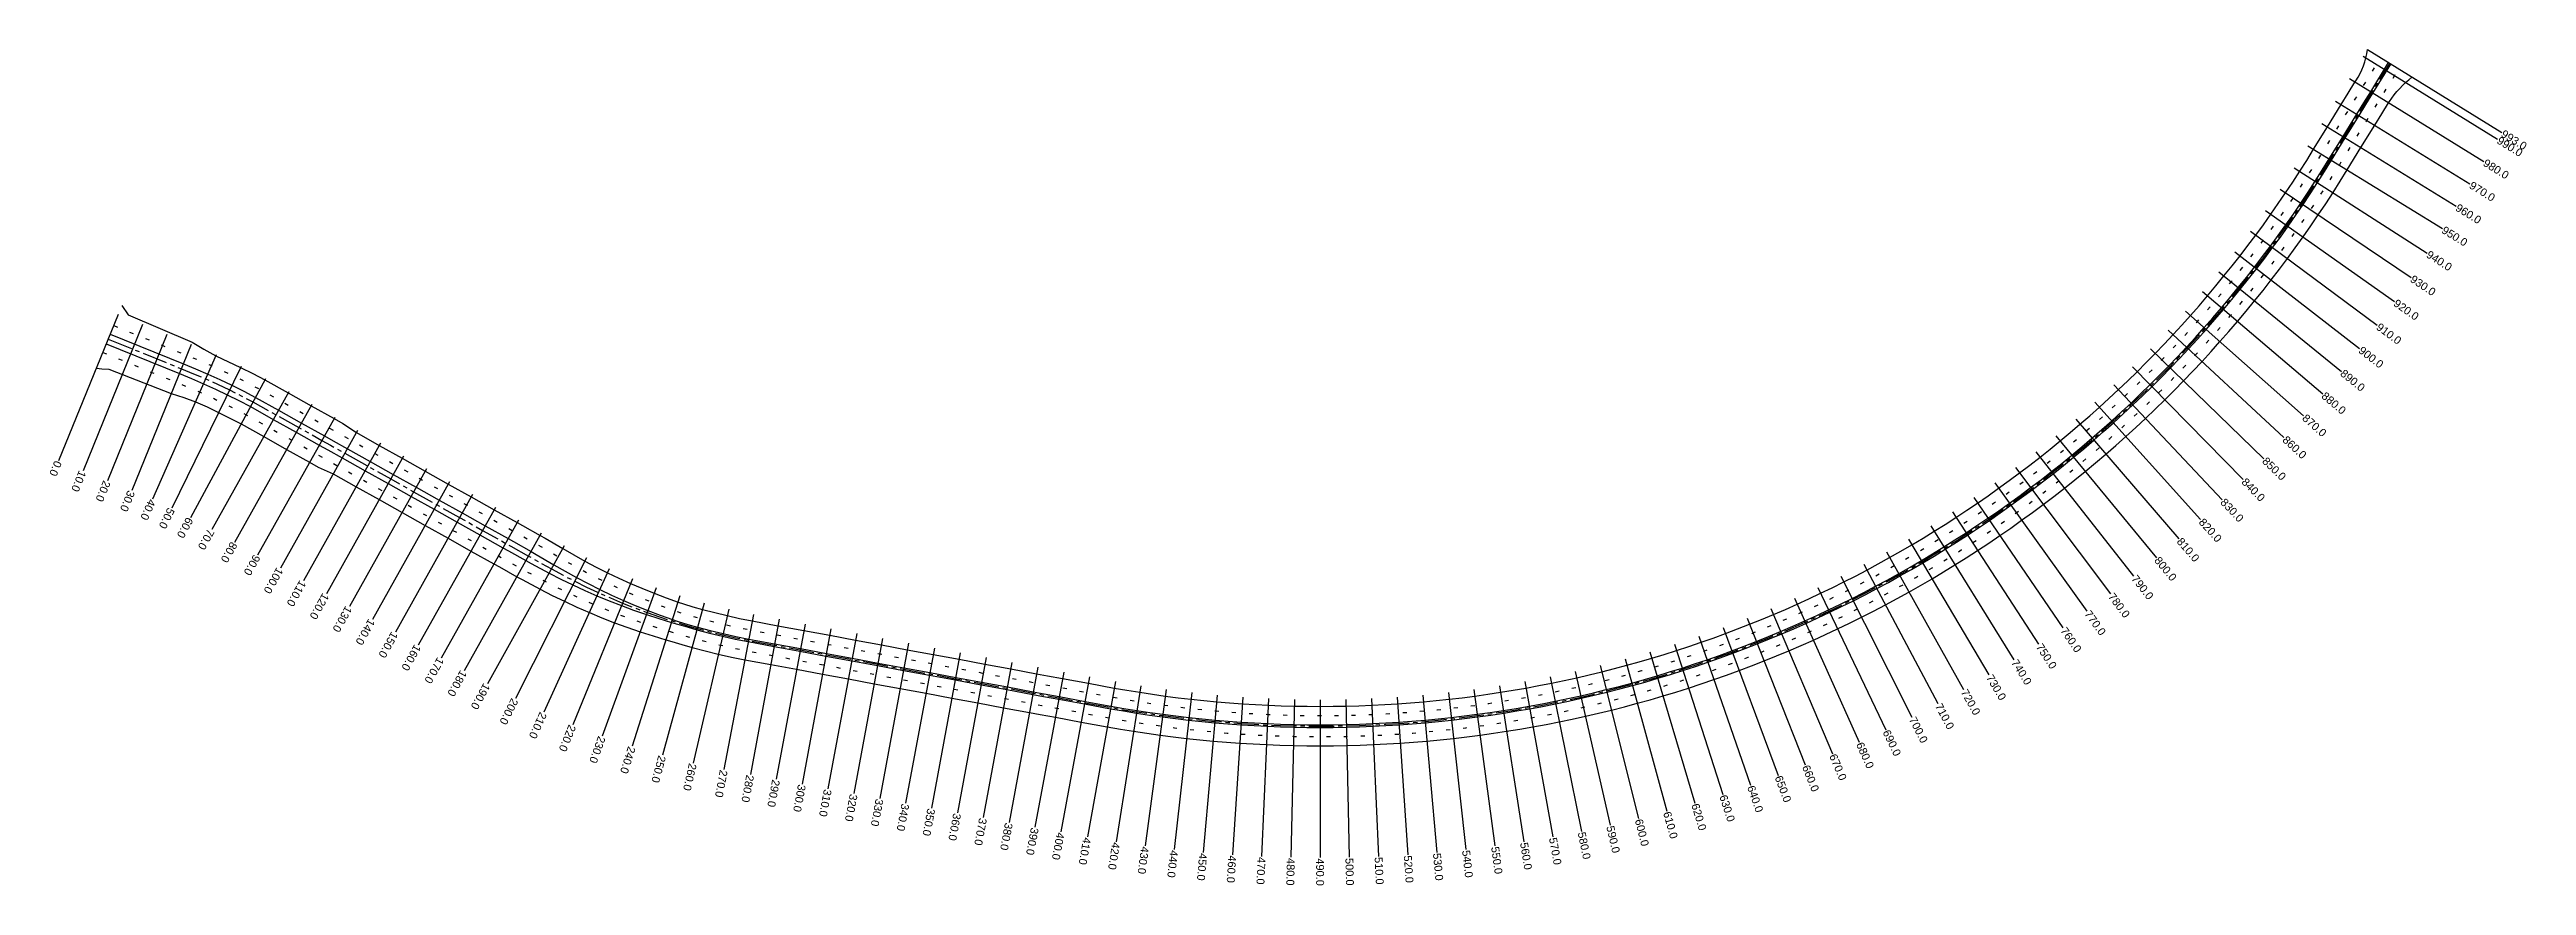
# Model space of a CAD drawing. Extents: x 525179 to 526121, y 9523553 to 9523871.
import ezdxf
from ezdxf.enums import TextEntityAlignment as Align

# ---------------------------------------------------------------- set-up
doc = ezdxf.new("R2010")
doc.units = 0
doc.header["$PDSIZE"] = -0.8
doc.linetypes.add('AXES2', pattern=[28.575, 19.05, -3.175, 3.175, -3.175])
doc.linetypes.add('T1', pattern=[13, 3, -10])
for name, color, linetype in [('Route - Giratoire 1+ - Restitution en plan - Centre_ilot centrale', 7, 'Continuous'), ('Route - Route de la corniche de Brazzaville - Restitution en plan - Axe', 1, 'AXES2'), ('Route - Route de la corniche de Brazzaville - Restitution en plan - GEM_1_2TPC', 7, 'Continuous'), ('Route - Route de la corniche de Brazzaville - Restitution en plan - GEM_VOIE 1', 7, 'Continuous'), ('Route - Route de la corniche de Brazzaville - Restitution en plan - GEM_VOIE 2', 7, 'Continuous'), ('Route - Route de la corniche de Brazzaville - Tabulations', 7, 'Continuous'), ('Route - Route de la corniche de Brazzaville - Textes - Tabulations', 1, 'Continuous')]:
    doc.layers.add(name, color=color, linetype=linetype)
doc.styles.add('Affichages route', font='arial.ttf', dxfattribs={"height": 0.5})

msp = doc.modelspace()

# ---------------------------------------------------------------- linework, layer by layer
at = {"layer": 'Route - Giratoire 1+ - Restitution en plan - Centre_ilot centrale'}
msp.add_point((525201.63, 9523760.56), dxfattribs=at)
at = {"layer": 'Route - Route de la corniche de Brazzaville - Restitution en plan - Axe', "ltscale": 0.5, "flags": 128}
msp.add_lwpolyline([(525201.63, 9523760.56), (525229.42, 9523749.25), (525234.05, 9523747.36), (525238.64, 9523745.4), (525243.2, 9523743.34), (525247.71, 9523741.19), (525252.18, 9523738.95), (525256.61, 9523736.62), (525265.35, 9523731.76), (525274.08, 9523726.88), (525282.81, 9523722), (525286.1, 9523720.16), (525291.53, 9523717.12), (525300.26, 9523712.23), (525308.99, 9523707.35), (525317.71, 9523702.47), (525326.44, 9523697.59), (525335.17, 9523692.7), (525343.89, 9523687.82), (525352.62, 9523682.94), (525354.66, 9523681.8), (525361.35, 9523678.06), (525363.34, 9523676.94), (525370.08, 9523673.17), (525374.47, 9523670.79), (525378.91, 9523668.49), (525383.39, 9523666.28), (525387.92, 9523664.16), (525392.49, 9523662.13), (525397.1, 9523660.19), (525401.61, 9523658.4), (525406.43, 9523656.6), (525411.15, 9523654.94), (525415.9, 9523653.38), (525418.08, 9523652.7), (525421.78, 9523651.59), (525425.49, 9523650.54), (525430.32, 9523649.27), (525435.18, 9523648.09), (525440.06, 9523647.01), (525444.97, 9523646.03), (525454.8, 9523644.2), (525464.63, 9523642.38), (525474.46, 9523640.56), (525484.3, 9523638.73), (525494.13, 9523636.91), (525503.96, 9523635.09), (525513.79, 9523633.26), (525523.63, 9523631.44), (525533.46, 9523629.62), (525543.29, 9523627.8), (525553.12, 9523625.97), (525557.22, 9523625.21), (525562.96, 9523624.15), (525572.79, 9523622.33), (525582.62, 9523620.51), (525587.55, 9523619.66), (525592.48, 9523618.85), (525597.43, 9523618.11), (525602.38, 9523617.41), (525607.34, 9523616.78), (525612.3, 9523616.19), (525617.28, 9523615.67), (525622.25, 9523615.2), (525627.24, 9523614.78), (525632.22, 9523614.42), (525637.21, 9523614.11), (525642.21, 9523613.86), (525647.2, 9523613.67), (525652.2, 9523613.53), (525657.2, 9523613.45), (525662.2, 9523613.42), (525667.2, 9523613.44), (525672.2, 9523613.53), (525677.2, 9523613.67), (525682.19, 9523613.86), (525687.19, 9523614.11), (525692.18, 9523614.42), (525697.17, 9523614.78), (525702.15, 9523615.19), (525707.13, 9523615.66), (525712.1, 9523616.19), (525717.06, 9523616.77), (525722.02, 9523617.41), (525726.98, 9523618.1), (525731.92, 9523618.85), (525736.85, 9523619.65), (525741.78, 9523620.51), (525746.7, 9523621.42), (525751.6, 9523622.38), (525756.5, 9523623.41), (525761.38, 9523624.48), (525766.25, 9523625.61), (525771.11, 9523626.79), (525775.95, 9523628.03), (525780.78, 9523629.32), (525785.6, 9523630.66), (525790.4, 9523632.06), (525795.19, 9523633.51), (525799.95, 9523635.02), (525804.71, 9523636.57), (525809.44, 9523638.18), (525814.16, 9523639.84), (525818.85, 9523641.56), (525823.53, 9523643.32), (525828.19, 9523645.14), (525832.82, 9523647.01), (525837.44, 9523648.93), (525842.04, 9523650.91), (525846.61, 9523652.93), (525851.16, 9523655), (525855.68, 9523657.13), (525860.19, 9523659.3), (525864.66, 9523661.53), (525869.12, 9523663.8), (525873.54, 9523666.13), (525877.94, 9523668.5), (525882.32, 9523670.92), (525886.67, 9523673.39), (525890.99, 9523675.91), (525895.28, 9523678.47), (525899.54, 9523681.09), (525903.77, 9523683.75), (525907.98, 9523686.45), (525912.15, 9523689.21), (525916.29, 9523692.01), (525920.4, 9523694.85), (525924.48, 9523697.75), (525928.53, 9523700.68), (525932.54, 9523703.66), (525936.52, 9523706.69), (525940.47, 9523709.76), (525944.38, 9523712.87), (525948.26, 9523716.03), (525952.1, 9523719.23), (525955.91, 9523722.47), (525959.68, 9523725.76), (525963.41, 9523729.08), (525967.11, 9523732.45), (525970.77, 9523735.86), (525974.39, 9523739.31), (525977.97, 9523742.79), (525981.51, 9523746.32), (525985.02, 9523749.89), (525988.48, 9523753.5), (525991.9, 9523757.14), (525995.29, 9523760.82), (525998.63, 9523764.54), (526001.93, 9523768.3), (526005.19, 9523772.09), (526008.4, 9523775.92), (526011.57, 9523779.78), (526014.7, 9523783.68), (526017.79, 9523787.62), (526020.83, 9523791.58), (526023.83, 9523795.58), (526026.78, 9523799.62), (526029.69, 9523803.69), (526032.56, 9523807.79), (526035.37, 9523811.92), (526038.14, 9523816.08), (526040.87, 9523820.27), (526043.55, 9523824.49), (526046.18, 9523828.74), (526051.43, 9523837.25), (526056.68, 9523845.77), (526059.3, 9523850.02), (526061.92, 9523854.28), (526068.74, 9523865.34)], dxfattribs=at)
at = {"layer": 'Route - Route de la corniche de Brazzaville - Restitution en plan - GEM_1_2TPC', "flags": 128}
for points in [[(525200.88, 9523758.71), (525228.67, 9523747.4), (525233.28, 9523745.52), (525237.84, 9523743.56), (525242.36, 9523741.52), (525246.84, 9523739.39), (525251.27, 9523737.17), (525255.66, 9523734.86), (525264.37, 9523730.02), (525273.1, 9523725.14), (525281.83, 9523720.25), (525285.12, 9523718.41), (525290.56, 9523715.37), (525299.28, 9523710.49), (525308.01, 9523705.61), (525316.74, 9523700.72), (525325.46, 9523695.84), (525334.19, 9523690.96), (525342.92, 9523686.08), (525351.65, 9523681.19), (525353.69, 9523680.05), (525360.37, 9523676.31), (525362.37, 9523675.2), (525369.2, 9523671.6), (525373.68, 9523669.3), (525378.21, 9523667.1), (525382.77, 9523664.99), (525387.38, 9523662.97), (525392.02, 9523661.05), (525396.7, 9523659.22), (525401.27, 9523657.53), (525406.16, 9523655.84), (525410.93, 9523654.3), (525415.73, 9523652.85), (525417.93, 9523652.22), (525421.64, 9523651.11), (525425.36, 9523650.06), (525430.2, 9523648.78), (525435.07, 9523647.6), (525439.96, 9523646.52), (525444.87, 9523645.54), (525454.71, 9523643.71), (525464.54, 9523641.89), (525474.37, 9523640.06), (525484.21, 9523638.24), (525494.04, 9523636.42), (525503.87, 9523634.6), (525513.7, 9523632.77), (525523.54, 9523630.95), (525533.37, 9523629.13), (525543.2, 9523627.3), (525553.03, 9523625.48), (525557.13, 9523624.72), (525562.86, 9523623.66), (525572.7, 9523621.84), (525582.53, 9523620.02), (525587.47, 9523619.16), (525592.41, 9523618.36), (525597.36, 9523617.61), (525602.31, 9523616.92), (525607.28, 9523616.28), (525612.25, 9523615.7), (525617.23, 9523615.17), (525622.21, 9523614.7), (525627.2, 9523614.28), (525632.19, 9523613.92), (525637.19, 9523613.61), (525642.19, 9523613.36), (525647.19, 9523613.17), (525652.19, 9523613.03), (525657.2, 9523612.95), (525662.2, 9523612.92), (525667.21, 9523612.94), (525672.21, 9523613.03), (525677.22, 9523613.17), (525682.22, 9523613.36), (525687.22, 9523613.61), (525692.21, 9523613.92), (525697.2, 9523614.28), (525702.19, 9523614.69), (525707.18, 9523615.17), (525712.15, 9523615.69), (525717.13, 9523616.28), (525722.09, 9523616.91), (525727.05, 9523617.61), (525732, 9523618.35), (525736.94, 9523619.16), (525741.87, 9523620.02), (525746.79, 9523620.93), (525751.7, 9523621.89), (525756.6, 9523622.92), (525761.49, 9523623.99), (525766.37, 9523625.12), (525771.23, 9523626.31), (525776.08, 9523627.54), (525780.92, 9523628.84), (525785.74, 9523630.18), (525790.54, 9523631.58), (525795.33, 9523633.03), (525800.11, 9523634.54), (525804.86, 9523636.1), (525809.6, 9523637.71), (525814.32, 9523639.37), (525819.03, 9523641.09), (525823.71, 9523642.86), (525828.37, 9523644.68), (525833.01, 9523646.55), (525837.64, 9523648.47), (525842.23, 9523650.45), (525846.81, 9523652.47), (525851.37, 9523654.55), (525855.9, 9523656.68), (525860.41, 9523658.85), (525864.89, 9523661.08), (525869.35, 9523663.36), (525873.78, 9523665.68), (525878.18, 9523668.06), (525882.56, 9523670.48), (525886.92, 9523672.96), (525891.24, 9523675.48), (525895.54, 9523678.05), (525899.8, 9523680.66), (525904.04, 9523683.33), (525908.25, 9523686.04), (525912.43, 9523688.79), (525916.58, 9523691.6), (525920.69, 9523694.44), (525924.77, 9523697.34), (525928.83, 9523700.28), (525932.84, 9523703.26), (525936.83, 9523706.29), (525940.78, 9523709.37), (525944.7, 9523712.48), (525948.58, 9523715.64), (525952.42, 9523718.85), (525956.24, 9523722.09), (525960.01, 9523725.38), (525963.75, 9523728.71), (525967.45, 9523732.08), (525971.11, 9523735.49), (525974.73, 9523738.95), (525978.32, 9523742.44), (525981.87, 9523745.97), (525985.37, 9523749.54), (525988.84, 9523753.15), (525992.27, 9523756.8), (525995.66, 9523760.49), (525999, 9523764.21), (526002.3, 9523767.97), (526005.57, 9523771.77), (526008.79, 9523775.6), (526011.96, 9523779.47), (526015.1, 9523783.37), (526018.19, 9523787.31), (526021.23, 9523791.28), (526024.23, 9523795.29), (526027.19, 9523799.33), (526030.1, 9523803.4), (526032.97, 9523807.5), (526035.79, 9523811.64), (526038.56, 9523815.8), (526041.29, 9523820), (526043.97, 9523824.23), (526046.61, 9523828.48), (526051.85, 9523836.99), (526057.1, 9523845.51), (526059.72, 9523849.76), (526062.35, 9523854.02), (526069.17, 9523865.08)], [(525202.39, 9523762.42), (525230.17, 9523751.11), (525234.82, 9523749.21), (525239.45, 9523747.23), (525244.04, 9523745.15), (525248.59, 9523742.98), (525253.1, 9523740.73), (525257.56, 9523738.38), (525266.33, 9523733.51), (525275.05, 9523728.63), (525283.78, 9523723.74), (525287.07, 9523721.9), (525292.51, 9523718.86), (525301.24, 9523713.98), (525309.96, 9523709.1), (525318.69, 9523704.21), (525327.42, 9523699.33), (525336.14, 9523694.45), (525344.87, 9523689.57), (525353.6, 9523684.68), (525355.64, 9523683.54), (525362.33, 9523679.8), (525364.32, 9523678.69), (525370.96, 9523674.75), (525375.26, 9523672.27), (525379.61, 9523669.88), (525384.01, 9523667.57), (525388.47, 9523665.35), (525392.96, 9523663.22), (525397.5, 9523661.17), (525401.95, 9523659.28), (525406.71, 9523657.36), (525411.37, 9523655.59), (525416.07, 9523653.91), (525418.23, 9523653.18), (525421.92, 9523652.07), (525425.62, 9523651.02), (525430.45, 9523649.75), (525435.3, 9523648.58), (525440.17, 9523647.5), (525445.06, 9523646.52), (525454.89, 9523644.69), (525464.72, 9523642.87), (525474.55, 9523641.05), (525484.39, 9523639.22), (525494.22, 9523637.4), (525504.05, 9523635.58), (525513.88, 9523633.76), (525523.72, 9523631.93), (525533.55, 9523630.11), (525543.38, 9523628.29), (525553.21, 9523626.47), (525557.31, 9523625.71), (525563.05, 9523624.64), (525572.88, 9523622.82), (525582.71, 9523621), (525587.63, 9523620.15), (525592.56, 9523619.35), (525597.5, 9523618.6), (525602.45, 9523617.91), (525607.4, 9523617.27), (525612.36, 9523616.69), (525617.33, 9523616.16), (525622.3, 9523615.69), (525627.28, 9523615.28), (525632.26, 9523614.92), (525637.24, 9523614.61), (525642.23, 9523614.36), (525647.22, 9523614.17), (525652.21, 9523614.03), (525657.21, 9523613.95), (525662.2, 9523613.92), (525667.2, 9523613.94), (525672.19, 9523614.03), (525677.18, 9523614.17), (525682.17, 9523614.36), (525687.16, 9523614.61), (525692.15, 9523614.91), (525697.13, 9523615.28), (525702.1, 9523615.69), (525707.08, 9523616.16), (525712.04, 9523616.69), (525717, 9523617.27), (525721.96, 9523617.91), (525726.9, 9523618.6), (525731.84, 9523619.34), (525736.77, 9523620.14), (525741.69, 9523621), (525746.6, 9523621.91), (525751.5, 9523622.87), (525756.39, 9523623.89), (525761.27, 9523624.97), (525766.14, 9523626.1), (525770.99, 9523627.28), (525775.83, 9523628.51), (525780.65, 9523629.8), (525785.46, 9523631.14), (525790.26, 9523632.54), (525795.04, 9523633.99), (525799.8, 9523635.49), (525804.55, 9523637.05), (525809.28, 9523638.65), (525813.99, 9523640.31), (525818.68, 9523642.03), (525823.35, 9523643.79), (525828, 9523645.61), (525832.64, 9523647.48), (525837.25, 9523649.4), (525841.84, 9523651.37), (525846.4, 9523653.39), (525850.95, 9523655.46), (525855.47, 9523657.58), (525859.97, 9523659.75), (525864.44, 9523661.97), (525868.89, 9523664.25), (525873.31, 9523666.57), (525877.7, 9523668.94), (525882.07, 9523671.36), (525886.42, 9523673.82), (525890.73, 9523676.34), (525895.02, 9523678.9), (525899.28, 9523681.51), (525903.51, 9523684.17), (525907.7, 9523686.87), (525911.87, 9523689.62), (525916.01, 9523692.42), (525920.12, 9523695.26), (525924.19, 9523698.15), (525928.23, 9523701.09), (525932.24, 9523704.06), (525936.22, 9523707.09), (525940.16, 9523710.15), (525944.07, 9523713.26), (525947.94, 9523716.42), (525951.78, 9523719.61), (525955.58, 9523722.85), (525959.35, 9523726.13), (525963.08, 9523729.45), (525966.77, 9523732.82), (525970.42, 9523736.22), (525974.04, 9523739.67), (525977.62, 9523743.15), (525981.16, 9523746.67), (525984.66, 9523750.24), (525988.12, 9523753.84), (525991.54, 9523757.48), (525994.92, 9523761.16), (525998.25, 9523764.87), (526001.55, 9523768.63), (526004.8, 9523772.41), (526008.02, 9523776.24), (526011.19, 9523780.1), (526014.31, 9523783.99), (526017.39, 9523787.92), (526020.43, 9523791.89), (526023.43, 9523795.88), (526026.38, 9523799.91), (526029.28, 9523803.97), (526032.14, 9523808.07), (526034.96, 9523812.2), (526037.73, 9523816.35), (526040.45, 9523820.54), (526043.12, 9523824.76), (526045.76, 9523829), (526051, 9523837.52), (526056.25, 9523846.03), (526058.87, 9523850.29), (526061.5, 9523854.54), (526068.31, 9523865.61)]]:
    msp.add_lwpolyline(points, dxfattribs=at)
at = {"layer": 'Route - Route de la corniche de Brazzaville - Restitution en plan - GEM_VOIE 1', "linetype": 'T1', "ltscale": 0.5, "flags": 128}
for points in [[(525203.71, 9523765.66), (525231.49, 9523754.35), (525236.16, 9523752.44), (525240.86, 9523750.43), (525245.51, 9523748.33), (525250.13, 9523746.13), (525254.7, 9523743.84), (525259.22, 9523741.46), (525268.04, 9523736.56), (525276.76, 9523731.68), (525285.49, 9523726.8), (525288.78, 9523724.96), (525294.22, 9523721.92), (525302.95, 9523717.03), (525311.67, 9523712.15), (525320.4, 9523707.27), (525329.13, 9523702.39), (525337.85, 9523697.5), (525346.58, 9523692.62), (525355.31, 9523687.74), (525357.35, 9523686.6), (525364.03, 9523682.86), (525366.03, 9523681.74), (525372.66, 9523677.81), (525376.9, 9523675.36), (525381.19, 9523673), (525385.53, 9523670.72), (525389.92, 9523668.53), (525394.35, 9523666.43), (525398.83, 9523664.41), (525403.21, 9523662.54), (525407.9, 9523660.65), (525412.5, 9523658.9), (525417.13, 9523657.25), (525419.26, 9523656.52), (525422.89, 9523655.43), (525426.55, 9523654.4), (525431.3, 9523653.14), (525436.09, 9523651.99), (525440.89, 9523650.92), (525445.71, 9523649.96), (525455.53, 9523648.13), (525465.36, 9523646.31), (525475.19, 9523644.49), (525485.03, 9523642.67), (525494.86, 9523640.84), (525504.69, 9523639.02), (525514.52, 9523637.2), (525524.36, 9523635.38), (525534.19, 9523633.55), (525544.02, 9523631.73), (525553.85, 9523629.91), (525557.95, 9523629.15), (525563.69, 9523628.08), (525573.52, 9523626.26), (525583.33, 9523624.45), (525588.21, 9523623.6), (525593.1, 9523622.8), (525598, 9523622.06), (525602.91, 9523621.38), (525607.83, 9523620.75), (525612.75, 9523620.17), (525617.68, 9523619.65), (525622.61, 9523619.18), (525627.55, 9523618.77), (525632.49, 9523618.41), (525637.44, 9523618.11), (525642.39, 9523617.86), (525647.34, 9523617.67), (525652.29, 9523617.53), (525657.25, 9523617.44), (525662.2, 9523617.42), (525667.16, 9523617.44), (525672.11, 9523617.53), (525677.07, 9523617.66), (525682.02, 9523617.86), (525686.97, 9523618.1), (525691.91, 9523618.41), (525696.86, 9523618.76), (525701.79, 9523619.18), (525706.73, 9523619.64), (525711.66, 9523620.17), (525716.58, 9523620.74), (525721.49, 9523621.37), (525726.4, 9523622.06), (525731.3, 9523622.8), (525736.19, 9523623.6), (525741.07, 9523624.44), (525745.95, 9523625.35), (525750.81, 9523626.3), (525755.66, 9523627.32), (525760.5, 9523628.38), (525765.33, 9523629.5), (525770.14, 9523630.67), (525774.94, 9523631.9), (525779.73, 9523633.18), (525784.5, 9523634.51), (525789.26, 9523635.9), (525794, 9523637.33), (525798.73, 9523638.82), (525803.44, 9523640.37), (525808.13, 9523641.96), (525812.8, 9523643.61), (525817.46, 9523645.31), (525822.1, 9523647.06), (525826.71, 9523648.86), (525831.31, 9523650.71), (525835.88, 9523652.62), (525840.44, 9523654.57), (525844.97, 9523656.58), (525849.48, 9523658.63), (525853.96, 9523660.74), (525858.43, 9523662.9), (525862.86, 9523665.1), (525867.28, 9523667.35), (525871.66, 9523669.66), (525876.03, 9523672.01), (525880.36, 9523674.41), (525884.67, 9523676.86), (525888.95, 9523679.35), (525893.21, 9523681.9), (525897.43, 9523684.49), (525901.63, 9523687.12), (525905.79, 9523689.81), (525909.93, 9523692.53), (525914.03, 9523695.31), (525918.11, 9523698.13), (525922.15, 9523701), (525926.16, 9523703.91), (525930.14, 9523706.86), (525934.09, 9523709.86), (525938, 9523712.9), (525941.87, 9523715.99), (525945.72, 9523719.12), (525949.53, 9523722.29), (525953.3, 9523725.5), (525957.03, 9523728.76), (525960.73, 9523732.05), (525964.4, 9523735.39), (525968.02, 9523738.77), (525971.61, 9523742.19), (525975.16, 9523745.64), (525978.67, 9523749.14), (525982.15, 9523752.68), (525985.58, 9523756.25), (525988.97, 9523759.86), (525992.32, 9523763.51), (525995.64, 9523767.2), (525998.91, 9523770.92), (526002.14, 9523774.68), (526005.32, 9523778.47), (526008.47, 9523782.3), (526011.57, 9523786.17), (526014.63, 9523790.07), (526017.64, 9523794), (526020.62, 9523797.97), (526023.54, 9523801.96), (526026.43, 9523805.99), (526029.26, 9523810.06), (526032.06, 9523814.15), (526034.8, 9523818.28), (526037.5, 9523822.43), (526040.16, 9523826.62), (526042.78, 9523830.84), (526048.02, 9523839.35), (526053.27, 9523847.87), (526055.89, 9523852.12), (526058.52, 9523856.38), (526065.33, 9523867.44)], [(525199.56, 9523755.47), (525227.35, 9523744.16), (525231.93, 9523742.28), (525236.43, 9523740.36), (525240.89, 9523738.35), (525245.3, 9523736.24), (525249.67, 9523734.05), (525254, 9523731.78), (525262.67, 9523726.96), (525271.39, 9523722.08), (525280.12, 9523717.2), (525283.41, 9523715.36), (525288.85, 9523712.32), (525297.57, 9523707.43), (525306.3, 9523702.55), (525315.03, 9523697.67), (525323.76, 9523692.79), (525332.48, 9523687.9), (525341.21, 9523683.02), (525349.94, 9523678.14), (525351.98, 9523677), (525358.66, 9523673.26), (525360.66, 9523672.14), (525367.5, 9523668.54), (525372.04, 9523666.21), (525376.63, 9523663.97), (525381.26, 9523661.83), (525385.93, 9523659.78), (525390.64, 9523657.83), (525395.38, 9523655.97), (525400.01, 9523654.27), (525404.97, 9523652.55), (525409.8, 9523650.98), (525414.67, 9523649.51), (525416.9, 9523648.87), (525420.66, 9523647.75), (525424.43, 9523646.68), (525429.34, 9523645.39), (525434.28, 9523644.19), (525439.24, 9523643.1), (525444.22, 9523642.1), (525454.07, 9523640.27), (525463.9, 9523638.45), (525473.73, 9523636.62), (525483.57, 9523634.8), (525493.4, 9523632.98), (525503.23, 9523631.15), (525513.06, 9523629.33), (525522.9, 9523627.51), (525532.73, 9523625.69), (525542.56, 9523623.86), (525552.39, 9523622.04), (525556.49, 9523621.28), (525562.23, 9523620.22), (525572.06, 9523618.4), (525581.91, 9523616.58), (525586.88, 9523615.71), (525591.86, 9523614.9), (525596.85, 9523614.15), (525601.85, 9523613.45), (525606.85, 9523612.81), (525611.86, 9523612.22), (525616.88, 9523611.69), (525621.9, 9523611.21), (525626.93, 9523610.79), (525631.96, 9523610.43), (525636.99, 9523610.12), (525642.03, 9523609.87), (525647.07, 9523609.67), (525652.11, 9523609.53), (525657.16, 9523609.45), (525662.2, 9523609.42), (525667.25, 9523609.45), (525672.29, 9523609.53), (525677.33, 9523609.67), (525682.37, 9523609.87), (525687.41, 9523610.12), (525692.45, 9523610.42), (525697.48, 9523610.79), (525702.5, 9523611.21), (525707.53, 9523611.68), (525712.54, 9523612.22), (525717.55, 9523612.8), (525722.56, 9523613.44), (525727.55, 9523614.14), (525732.54, 9523614.9), (525737.52, 9523615.71), (525742.49, 9523616.57), (525747.45, 9523617.49), (525752.4, 9523618.46), (525757.34, 9523619.49), (525762.26, 9523620.58), (525767.18, 9523621.72), (525772.08, 9523622.91), (525776.97, 9523624.16), (525781.84, 9523625.46), (525786.7, 9523626.82), (525791.54, 9523628.23), (525796.37, 9523629.69), (525801.18, 9523631.21), (525805.97, 9523632.78), (525810.75, 9523634.4), (525815.51, 9523636.08), (525820.24, 9523637.81), (525824.96, 9523639.59), (525829.66, 9523641.43), (525834.34, 9523643.31), (525839, 9523645.25), (525843.63, 9523647.24), (525848.25, 9523649.28), (525852.84, 9523651.37), (525857.4, 9523653.52), (525861.95, 9523655.71), (525866.46, 9523657.96), (525870.96, 9523660.25), (525875.42, 9523662.59), (525879.86, 9523664.99), (525884.28, 9523667.43), (525888.66, 9523669.92), (525893.02, 9523672.46), (525897.35, 9523675.05), (525901.65, 9523677.69), (525905.92, 9523680.37), (525910.16, 9523683.1), (525914.37, 9523685.88), (525918.55, 9523688.71), (525922.7, 9523691.58), (525926.81, 9523694.5), (525930.9, 9523697.46), (525934.95, 9523700.47), (525938.96, 9523703.52), (525942.94, 9523706.62), (525946.89, 9523709.76), (525950.8, 9523712.94), (525954.68, 9523716.17), (525958.52, 9523719.44), (525962.32, 9523722.75), (525966.09, 9523726.11), (525969.82, 9523729.51), (525973.51, 9523732.95), (525977.16, 9523736.42), (525980.78, 9523739.94), (525984.35, 9523743.5), (525987.89, 9523747.1), (525991.38, 9523750.74), (525994.83, 9523754.42), (525998.25, 9523758.13), (526001.62, 9523761.88), (526004.95, 9523765.67), (526008.23, 9523769.5), (526011.48, 9523773.36), (526014.68, 9523777.26), (526017.84, 9523781.2), (526020.95, 9523785.16), (526024.02, 9523789.17), (526027.05, 9523793.2), (526030.02, 9523797.27), (526032.96, 9523801.38), (526035.85, 9523805.51), (526038.69, 9523809.68), (526041.49, 9523813.88), (526044.24, 9523818.11), (526046.94, 9523822.37), (526049.59, 9523826.64), (526054.83, 9523835.16), (526060.08, 9523843.67), (526062.7, 9523847.93), (526065.33, 9523852.18), (526072.15, 9523863.25)]]:
    msp.add_lwpolyline(points, dxfattribs=at)
at = {"layer": 'Route - Route de la corniche de Brazzaville - Restitution en plan - GEM_VOIE 2', "flags": 128}
for points in [[(525206.8, 9523773.27), (525209.16, 9523769.74), (525209.16, 9523769.74), (525233.51, 9523759.3), (525237.91, 9523756.64), (525242.51, 9523754.18), (525251.88, 9523749.72), (525256.52, 9523747.4), (525261.12, 9523744.98), (525269.99, 9523740.05), (525278.72, 9523735.17), (525287.44, 9523730.29), (525290.73, 9523728.45), (525295.93, 9523724.97), (525304.65, 9523720.09), (525313.38, 9523715.21), (525322.11, 9523710.32), (525330.84, 9523705.44), (525339.56, 9523700.56), (525348.29, 9523695.68), (525357.02, 9523690.79), (525359.06, 9523689.65), (525365.74, 9523685.91), (525367.74, 9523684.8), (525374.36, 9523680.87), (525378.54, 9523678.46), (525382.77, 9523676.13), (525387.05, 9523673.88), (525391.37, 9523671.72), (525395.74, 9523669.64), (525400.15, 9523667.65), (525404.47, 9523665.81), (525409.09, 9523663.94), (525413.62, 9523662.21), (525418.19, 9523660.58), (525420.29, 9523659.87), (525423.87, 9523658.79), (525427.47, 9523657.77), (525432.16, 9523656.54), (525436.88, 9523655.4), (525441.61, 9523654.35), (525446.37, 9523653.39), (525456.17, 9523651.58), (525466, 9523649.75), (525475.83, 9523647.93), (525485.66, 9523646.11), (525495.5, 9523644.28), (525505.33, 9523642.46), (525515.16, 9523640.64), (525524.99, 9523638.82), (525534.83, 9523636.99), (525544.66, 9523635.17), (525554.49, 9523633.35), (525558.59, 9523632.59), (525564.32, 9523631.53), (525574.16, 9523629.7), (525583.95, 9523627.89), (525588.79, 9523627.05), (525593.65, 9523626.26), (525598.51, 9523625.53), (525603.38, 9523624.85), (525608.25, 9523624.22), (525613.14, 9523623.65), (525618.03, 9523623.13), (525622.92, 9523622.67), (525627.82, 9523622.26), (525632.72, 9523621.9), (525637.63, 9523621.6), (525642.54, 9523621.35), (525647.45, 9523621.16), (525652.37, 9523621.03), (525657.28, 9523620.94), (525662.2, 9523620.92), (525667.12, 9523620.94), (525672.03, 9523621.03), (525676.95, 9523621.16), (525681.86, 9523621.35), (525686.77, 9523621.6), (525691.68, 9523621.9), (525696.58, 9523622.25), (525701.48, 9523622.66), (525706.38, 9523623.13), (525711.27, 9523623.64), (525716.15, 9523624.22), (525721.03, 9523624.84), (525725.9, 9523625.52), (525730.76, 9523626.26), (525735.61, 9523627.05), (525740.45, 9523627.89), (525745.29, 9523628.79), (525750.11, 9523629.74), (525754.93, 9523630.74), (525759.73, 9523631.8), (525764.52, 9523632.91), (525769.29, 9523634.07), (525774.06, 9523635.28), (525778.81, 9523636.55), (525783.54, 9523637.88), (525788.26, 9523639.25), (525792.97, 9523640.68), (525797.66, 9523642.16), (525802.33, 9523643.69), (525806.99, 9523645.27), (525811.62, 9523646.9), (525816.24, 9523648.59), (525820.84, 9523650.33), (525825.42, 9523652.11), (525829.98, 9523653.95), (525834.52, 9523655.84), (525839.04, 9523657.78), (525843.53, 9523659.77), (525848.01, 9523661.81), (525852.46, 9523663.9), (525856.89, 9523666.04), (525861.29, 9523668.23), (525865.67, 9523670.46), (525870.02, 9523672.75), (525874.35, 9523675.08), (525878.65, 9523677.46), (525882.93, 9523679.89), (525887.17, 9523682.37), (525891.39, 9523684.89), (525895.58, 9523687.46), (525899.75, 9523690.07), (525903.88, 9523692.74), (525907.98, 9523695.45), (525912.06, 9523698.2), (525916.1, 9523701), (525920.11, 9523703.84), (525924.09, 9523706.73), (525928.04, 9523709.66), (525931.95, 9523712.64), (525935.83, 9523715.65), (525939.68, 9523718.72), (525943.49, 9523721.82), (525947.27, 9523724.97), (525951.01, 9523728.15), (525954.72, 9523731.38), (525958.39, 9523734.65), (525962.03, 9523737.97), (525965.62, 9523741.32), (525969.18, 9523744.71), (525972.71, 9523748.14), (525976.19, 9523751.61), (525979.64, 9523755.11), (525983.04, 9523758.66), (525986.41, 9523762.24), (525989.73, 9523765.86), (525993.02, 9523769.52), (525996.27, 9523773.22), (525999.47, 9523776.95), (526002.63, 9523780.71), (526005.75, 9523784.51), (526008.83, 9523788.34), (526011.86, 9523792.21), (526014.86, 9523796.11), (526017.8, 9523800.05), (526020.71, 9523804.02), (526023.57, 9523808.02), (526026.38, 9523812.05), (526029.15, 9523816.11), (526031.88, 9523820.2), (526034.56, 9523824.32), (526037.19, 9523828.47), (526039.8, 9523832.68), (526045.04, 9523841.19), (526050.29, 9523849.7), (526052.91, 9523853.96), (526055.54, 9523858.22), (526055.84, 9523858.7, 0.120772), (526060.23, 9523870.59)], [(525197.11, 9523749.45), (525199.15, 9523749.24), (525201.8, 9523749.12), (525225.59, 9523739.84), (525230.3, 9523738.36), (525234.8, 9523736.66), (525239.2, 9523734.72), (525243.54, 9523732.65), (525247.85, 9523730.5), (525252.1, 9523728.26), (525260.71, 9523723.47), (525269.44, 9523718.59), (525278.17, 9523713.71), (525281.46, 9523711.87), (525287.14, 9523709.26), (525295.87, 9523704.38), (525304.59, 9523699.5), (525313.32, 9523694.61), (525322.05, 9523689.73), (525330.77, 9523684.85), (525339.5, 9523679.97), (525348.23, 9523675.08), (525350.27, 9523673.94), (525356.95, 9523670.2), (525358.95, 9523669.09), (525365.79, 9523665.48), (525370.4, 9523663.12), (525375.05, 9523660.85), (525379.74, 9523658.68), (525384.48, 9523656.6), (525389.25, 9523654.62), (525394.06, 9523652.73), (525398.75, 9523651), (525403.77, 9523649.26), (525408.68, 9523647.67), (525413.61, 9523646.18), (525415.87, 9523645.53), (525419.68, 9523644.39), (525423.5, 9523643.31), (525428.48, 9523642), (525433.49, 9523640.78), (525438.52, 9523639.67), (525443.57, 9523638.66), (525453.43, 9523636.83), (525463.26, 9523635), (525473.1, 9523633.18), (525482.93, 9523631.36), (525492.76, 9523629.54), (525502.59, 9523627.71), (525512.43, 9523625.89), (525522.26, 9523624.07), (525532.09, 9523622.25), (525541.92, 9523620.42), (525551.76, 9523618.6), (525555.86, 9523617.84), (525561.59, 9523616.78), (525571.42, 9523614.95), (525581.3, 9523613.13), (525586.3, 9523612.26), (525591.32, 9523611.44), (525596.35, 9523610.68), (525601.38, 9523609.98), (525606.42, 9523609.33), (525611.47, 9523608.74), (525616.53, 9523608.2), (525621.59, 9523607.72), (525626.65, 9523607.3), (525631.72, 9523606.93), (525636.8, 9523606.62), (525641.87, 9523606.37), (525646.95, 9523606.17), (525652.04, 9523606.03), (525657.12, 9523605.95), (525662.2, 9523605.92), (525667.28, 9523605.95), (525672.37, 9523606.03), (525677.45, 9523606.17), (525682.53, 9523606.37), (525687.6, 9523606.62), (525692.68, 9523606.93), (525697.75, 9523607.3), (525702.81, 9523607.72), (525707.87, 9523608.2), (525712.93, 9523608.74), (525717.98, 9523609.33), (525723.02, 9523609.98), (525728.06, 9523610.68), (525733.08, 9523611.44), (525738.1, 9523612.25), (525743.11, 9523613.13), (525748.11, 9523614.05), (525753.09, 9523615.03), (525758.07, 9523616.07), (525763.03, 9523617.16), (525767.99, 9523618.31), (525772.92, 9523619.51), (525777.85, 9523620.77), (525782.76, 9523622.08), (525787.66, 9523623.45), (525792.54, 9523624.87), (525797.4, 9523626.35), (525802.25, 9523627.88), (525807.08, 9523629.46), (525811.89, 9523631.09), (525816.69, 9523632.78), (525821.46, 9523634.53), (525826.22, 9523636.32), (525830.95, 9523638.17), (525835.67, 9523640.07), (525840.36, 9523642.03), (525845.03, 9523644.03), (525849.68, 9523646.09), (525854.31, 9523648.2), (525858.91, 9523650.36), (525863.48, 9523652.57), (525868.04, 9523654.83), (525872.56, 9523657.14), (525877.07, 9523659.5), (525881.54, 9523661.92), (525885.99, 9523664.38), (525890.41, 9523666.89), (525894.8, 9523669.45), (525899.16, 9523672.06), (525903.5, 9523674.71), (525907.8, 9523677.42), (525912.07, 9523680.17), (525916.32, 9523682.97), (525920.53, 9523685.82), (525924.71, 9523688.71), (525928.85, 9523691.65), (525932.97, 9523694.64), (525937.05, 9523697.67), (525941.1, 9523700.74), (525945.11, 9523703.87), (525949.09, 9523707.03), (525953.03, 9523710.24), (525956.93, 9523713.49), (525960.8, 9523716.79), (525964.64, 9523720.13), (525968.43, 9523723.51), (525972.19, 9523726.93), (525975.91, 9523730.4), (525979.59, 9523733.9), (525983.23, 9523737.45), (525986.83, 9523741.04), (525990.4, 9523744.66), (525993.92, 9523748.33), (525997.4, 9523752.03), (526000.84, 9523755.78), (526004.23, 9523759.56), (526007.59, 9523763.38), (526010.9, 9523767.23), (526014.17, 9523771.13), (526017.4, 9523775.06), (526020.58, 9523779.02), (526023.72, 9523783.02), (526026.81, 9523787.05), (526029.86, 9523791.12), (526032.86, 9523795.22), (526035.82, 9523799.36), (526038.73, 9523803.52), (526041.59, 9523807.72), (526044.41, 9523811.96), (526047.18, 9523816.22), (526049.9, 9523820.51), (526052.57, 9523824.81), (526057.81, 9523833.32), (526063.06, 9523841.83), (526065.68, 9523846.09), (526068.31, 9523850.35), (526068.6, 9523850.83, -0.076898), (526077.2, 9523860.13)]]:
    msp.add_lwpolyline(points, format="xyb", dxfattribs=at)
at = {"layer": 'Route - Route de la corniche de Brazzaville - Tabulations'}
for p, q in [((526058.66, 9523868.04), (526109.73, 9523836.56)), ((526060.23, 9523870.59), (526111.31, 9523839.11)), ((526053.41, 9523859.53), (526104.49, 9523828.05)), ((526048.16, 9523851.01), (526099.24, 9523819.53)), ((526042.92, 9523842.5), (526093.99, 9523811.02)), ((526037.67, 9523833.99), (526088.75, 9523802.51)), ((526032.46, 9523825.67), (526082.94, 9523793.25)), ((526027.08, 9523817.5), (526076.84, 9523783.97)), ((526015.79, 9523801.54), (526064.01, 9523765.83)), ((526021.53, 9523809.46), (526070.52, 9523774.83)), ((526009.89, 9523793.74), (526057.3, 9523756.97)), ((526003.81, 9523786.09), (526050.39, 9523748.27)), ((525997.56, 9523778.56), (526043.29, 9523739.72)), ((525205.4, 9523769.83), (525182.78, 9523714.25)), ((525214.66, 9523766.06), (525192.05, 9523710.48)), ((525984.58, 9523763.95), (526028.53, 9523723.11)), ((525991.15, 9523771.18), (526036.01, 9523731.33)), ((525223.93, 9523762.29), (525201.31, 9523706.71)), ((525233.19, 9523758.52), (525210.57, 9523702.94)), ((525242.67, 9523754.55), (525218.51, 9523699.63)), ((525977.84, 9523756.86), (526020.88, 9523715.05)), ((525252.1, 9523750.17), (525225.77, 9523696.26)), ((525261.35, 9523745.42), (525232.88, 9523692.61)), ((525970.95, 9523749.92), (526013.05, 9523707.17)), ((525270.23, 9523740.49), (525240.94, 9523688.13)), ((525278.96, 9523735.61), (525249.67, 9523683.25)), ((525956.72, 9523736.51), (525996.88, 9523691.93)), ((525963.91, 9523743.14), (526005.05, 9523699.46)), ((525287.69, 9523730.73), (525258.39, 9523678.36)), ((525296.42, 9523725.84), (525267.12, 9523673.48)), ((525949.38, 9523730.05), (525988.54, 9523684.59)), ((525305.14, 9523720.96), (525275.85, 9523668.6)), ((525313.87, 9523716.08), (525284.57, 9523663.72)), ((525934.29, 9523717.62), (525971.39, 9523670.46)), ((525941.9, 9523723.75), (525980.04, 9523677.43)), ((525322.6, 9523711.2), (525293.3, 9523658.83)), ((525331.32, 9523706.31), (525302.03, 9523653.95)), ((525926.54, 9523711.66), (525962.58, 9523663.69)), ((525340.05, 9523701.43), (525310.76, 9523649.07)), ((525910.65, 9523700.26), (525944.52, 9523650.74)), ((525918.65, 9523705.87), (525953.62, 9523657.12)), ((525348.78, 9523696.55), (525319.48, 9523644.19)), ((525357.5, 9523691.67), (525328.21, 9523639.3)), ((525894.27, 9523689.58), (525925.91, 9523638.61)), ((525902.52, 9523694.83), (525935.28, 9523644.57)), ((525366.23, 9523686.78), (525336.94, 9523634.42)), ((525374.94, 9523681.91), (525345.77, 9523629.48)), ((525877.43, 9523679.64), (525906.78, 9523627.31)), ((525885.9, 9523684.52), (525916.41, 9523632.85)), ((525383.42, 9523677.41), (525356.37, 9523623.86)), ((525392.07, 9523673.26), (525367.18, 9523618.66)), ((525400.88, 9523669.45), (525378.2, 9523613.91)), ((525860.16, 9523670.46), (525887.16, 9523616.87)), ((525868.85, 9523674.95), (525897.02, 9523621.98)), ((525409.84, 9523666), (525389.39, 9523609.59)), ((525418.93, 9523662.91), (525400.75, 9523605.73)), ((525428.13, 9523660.19), (525412.26, 9523602.32)), ((525842.51, 9523662.05), (525867.1, 9523607.32)), ((525851.38, 9523666.16), (525877.18, 9523611.99)), ((525437.44, 9523657.83), (525423.89, 9523599.38)), ((525446.83, 9523655.85), (525435.63, 9523596.91)), ((525456.62, 9523654.03), (525445.69, 9523595.04)), ((525466.45, 9523652.21), (525455.52, 9523593.22)), ((525476.29, 9523650.39), (525465.35, 9523591.39)), ((525815.37, 9523650.93), (525836.26, 9523594.69)), ((525824.5, 9523654.44), (525846.63, 9523598.67)), ((525833.55, 9523658.15), (525856.91, 9523602.88)), ((525486.12, 9523648.57), (525475.18, 9523589.57)), ((525495.95, 9523646.74), (525485.01, 9523587.75)), ((525505.78, 9523644.92), (525494.85, 9523585.93)), ((525515.62, 9523643.1), (525504.68, 9523584.1)), ((525525.45, 9523641.27), (525514.51, 9523582.28)), ((525787.55, 9523641.65), (525804.64, 9523584.13)), ((525796.89, 9523644.54), (525815.26, 9523587.42)), ((525806.17, 9523647.63), (525825.8, 9523590.93)), ((525535.28, 9523639.45), (525524.34, 9523580.46)), ((525545.11, 9523637.63), (525534.18, 9523578.63)), ((525554.95, 9523635.81), (525544.01, 9523576.81)), ((525564.78, 9523633.98), (525553.84, 9523574.99)), ((525574.61, 9523632.16), (525563.67, 9523573.17)), ((525749.62, 9523632.19), (525761.53, 9523573.38)), ((525759.18, 9523634.23), (525772.4, 9523575.71)), ((525768.69, 9523636.49), (525783.21, 9523578.28)), ((525778.15, 9523638.97), (525793.96, 9523581.09)), ((525584.39, 9523630.35), (525573.78, 9523571.3)), ((525594.03, 9523628.73), (525584.74, 9523569.46)), ((525603.71, 9523627.32), (525595.73, 9523567.86)), ((525613.41, 9523626.13), (525606.76, 9523566.5)), ((525623.14, 9523625.16), (525617.81, 9523565.39)), ((525632.89, 9523624.4), (525628.89, 9523564.53)), ((525642.65, 9523623.85), (525639.98, 9523563.91)), ((525652.42, 9523623.53), (525651.09, 9523563.54)), ((525662.2, 9523623.42), (525662.2, 9523563.42)), ((525671.98, 9523623.53), (525673.31, 9523563.54)), ((525681.75, 9523623.85), (525684.41, 9523563.91)), ((525691.51, 9523624.39), (525695.51, 9523564.53)), ((525701.26, 9523625.15), (525706.59, 9523565.39)), ((525710.99, 9523626.13), (525717.64, 9523566.5)), ((525720.69, 9523627.32), (525728.67, 9523567.85)), ((525730.37, 9523628.73), (525739.66, 9523569.45)), ((525740.01, 9523630.35), (525750.62, 9523571.3))]:
    msp.add_line(p, q, dxfattribs=at)

# ---------------------------------------------------------------- texts
at = {"layer": 'Route - Route de la corniche de Brazzaville - Textes - Tabulations', "style": 'Affichages route'}
for s, rotation, p in [('993.0', 328.35376, (526111.52, 9523838.98)), ('980.0', 328.35376, (526104.7, 9523827.92)), ('990.0', 328.35376, (526109.95, 9523836.43)), ('970.0', 328.35376, (526099.45, 9523819.4)), ('960.0', 328.35376, (526094.21, 9523810.89)), ('950.0', 328.35376, (526088.96, 9523802.38)), ('940.0', 327.43164, (526083.15, 9523793.12)), ('930.0', 326.1584, (526077.04, 9523783.83)), ('920.0', 324.88516, (526070.73, 9523774.68)), ('910.0', 323.61192, (526064.21, 9523765.68)), ('900.0', 322.33868, (526057.5, 9523756.82)), ('890.0', 321.06544, (526050.59, 9523748.11)), ('880.0', 319.79221, (526043.48, 9523739.56)), ('870.0', 318.51897, (526036.19, 9523731.17)), ('860.0', 317.24573, (526028.72, 9523722.94)), ('0.0', 247.85338, (525182.69, 9523714.02)), ('10.0', 247.85338, (525191.95, 9523710.25)), ('20.0', 247.85338, (525201.21, 9523706.48)), ('840.0', 314.69925, (526013.23, 9523706.99)), ('850.0', 315.97249, (526021.06, 9523714.88)), ('30.0', 247.85338, (525210.48, 9523702.71)), ('40.0', 246.25646, (525218.41, 9523699.4)), ('830.0', 313.42601, (526005.22, 9523699.28)), ('50.0', 243.96463, (525225.66, 9523696.04)), ('60.0', 241.6728, (525232.77, 9523692.39)), ('70.0', 241.03684, (525240.82, 9523687.91)), ('820.0', 312.15277, (525997.05, 9523691.75)), ('80.0', 240.77462, (525249.54, 9523683.03)), ('90.0', 240.77462, (525258.27, 9523678.14)), ('810.0', 310.87953, (525988.7, 9523684.4)), ('100.0', 240.77462, (525267, 9523673.26)), ('110.0', 240.77462, (525275.73, 9523668.38)), ('790.0', 308.33305, (525971.54, 9523670.27)), ('800.0', 309.60629, (525980.2, 9523677.24)), ('120.0', 240.77462, (525284.45, 9523663.5)), ('780.0', 307.05981, (525962.73, 9523663.49)), ('130.0', 240.77462, (525293.18, 9523658.62)), ('140.0', 240.77462, (525301.91, 9523653.73)), ('760.0', 304.51333, (525944.66, 9523650.53)), ('770.0', 305.78657, (525953.77, 9523656.91)), ('150.0', 240.77462, (525310.63, 9523648.85)), ('160.0', 240.77462, (525319.36, 9523643.97)), ('750.0', 303.24009, (525935.42, 9523644.36)), ('170.0', 240.77462, (525328.09, 9523639.09)), ('180.0', 240.77462, (525336.81, 9523634.2)), ('730.0', 300.69361, (525916.53, 9523632.64)), ('740.0', 301.96685, (525926.04, 9523638.39)), ('190.0', 241.15495, (525345.64, 9523629.26)), ('200.0', 243.44678, (525356.25, 9523623.64)), ('710.0', 298.14713, (525897.14, 9523621.76)), ('720.0', 299.42037, (525906.9, 9523627.09)), ('210.0', 245.73861, (525367.08, 9523618.44)), ('220.0', 248.03044, (525378.1, 9523613.67)), ('700.0', 296.87389, (525887.27, 9523616.65)), ('230.0', 250.32227, (525389.31, 9523609.36)), ('240.0', 252.6141, (525400.68, 9523605.49)), ('670.0', 293.05417, (525857.01, 9523602.65)), ('680.0', 294.32741, (525867.2, 9523607.09)), ('690.0', 295.60065, (525877.29, 9523611.76)), ('250.0', 254.90593, (525412.19, 9523602.08)), ('260.0', 257.19776, (525423.84, 9523599.14)), ('270.0', 259.4896, (525435.59, 9523596.66)), ('280.0', 259.49755, (525445.64, 9523594.79)), ('650.0', 290.5077, (525836.34, 9523594.45)), ('660.0', 291.78094, (525846.72, 9523598.44)), ('290.0', 259.49755, (525455.47, 9523592.97)), ('300.0', 259.49755, (525465.3, 9523591.15)), ('310.0', 259.49755, (525475.14, 9523589.33)), ('320.0', 259.49755, (525484.97, 9523587.5)), ('330.0', 259.49755, (525494.8, 9523585.68)), ('340.0', 259.49755, (525504.63, 9523583.86)), ('620.0', 286.68798, (525804.72, 9523583.89)), ('630.0', 287.96122, (525815.34, 9523587.18)), ('640.0', 289.23446, (525825.88, 9523590.7)), ('350.0', 259.49755, (525514.47, 9523582.03)), ('360.0', 259.49755, (525524.3, 9523580.21)), ('370.0', 259.49755, (525534.13, 9523578.39)), ('380.0', 259.49755, (525543.96, 9523576.57)), ('390.0', 259.49755, (525553.8, 9523574.74)), ('590.0', 282.86826, (525772.45, 9523575.47)), ('600.0', 284.1415, (525783.27, 9523578.04)), ('610.0', 285.41474, (525794.02, 9523580.84)), ('400.0', 259.49755, (525563.63, 9523572.92)), ('410.0', 259.94995, (525573.73, 9523571.05)), ('420.0', 261.22319, (525584.7, 9523569.21)), ('430.0', 262.49643, (525595.7, 9523567.61)), ('440.0', 263.76967, (525606.73, 9523566.25)), ('450.0', 265.0429, (525617.79, 9523565.14)), ('540.0', 276.50206, (525717.67, 9523566.25)), ('550.0', 277.7753, (525728.7, 9523567.61)), ('560.0', 279.04854, (525739.7, 9523569.21)), ('570.0', 280.32178, (525750.67, 9523571.05)), ('580.0', 281.59502, (525761.58, 9523573.14)), ('460.0', 266.31614, (525628.87, 9523564.28)), ('470.0', 267.58938, (525639.97, 9523563.66)), ('480.0', 268.86262, (525651.08, 9523563.29)), ('490.0', 270.13586, (525662.2, 9523563.17)), ('500.0', 271.4091, (525673.32, 9523563.29)), ('510.0', 272.68234, (525684.43, 9523563.66)), ('520.0', 273.95558, (525695.53, 9523564.28)), ('530.0', 275.22882, (525706.61, 9523565.14))]:
    msp.add_text(s, height=3, rotation=rotation, dxfattribs=at).set_placement(p, align=Align.MIDDLE_LEFT)

doc.saveas('drawing.dxf')
